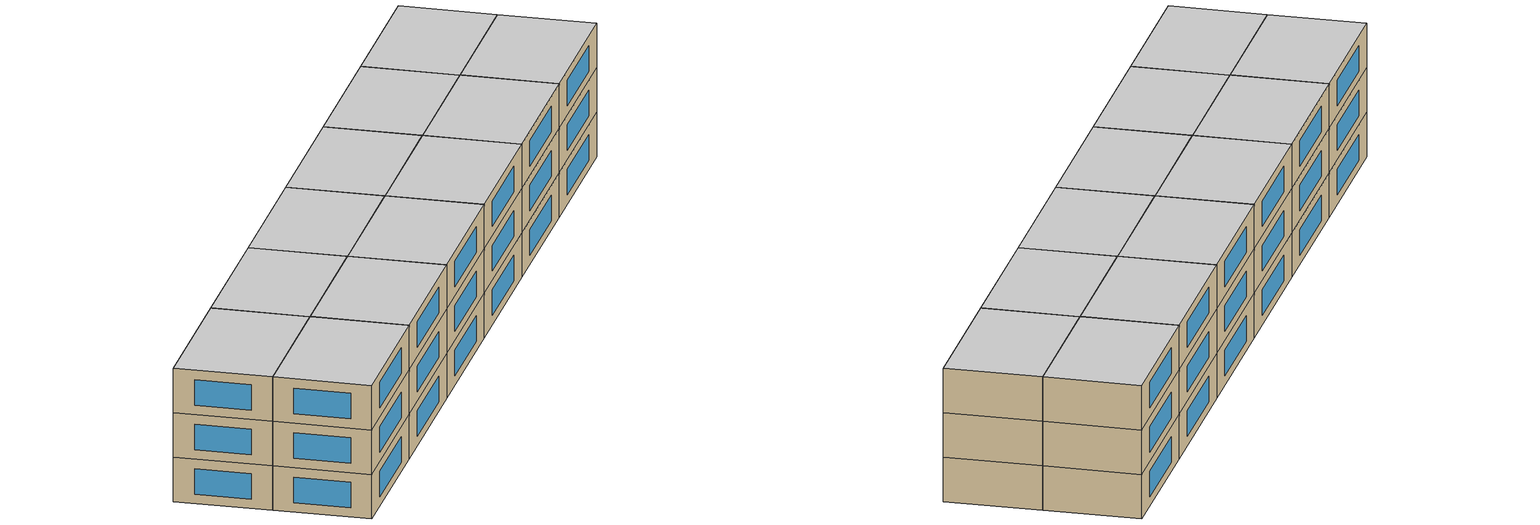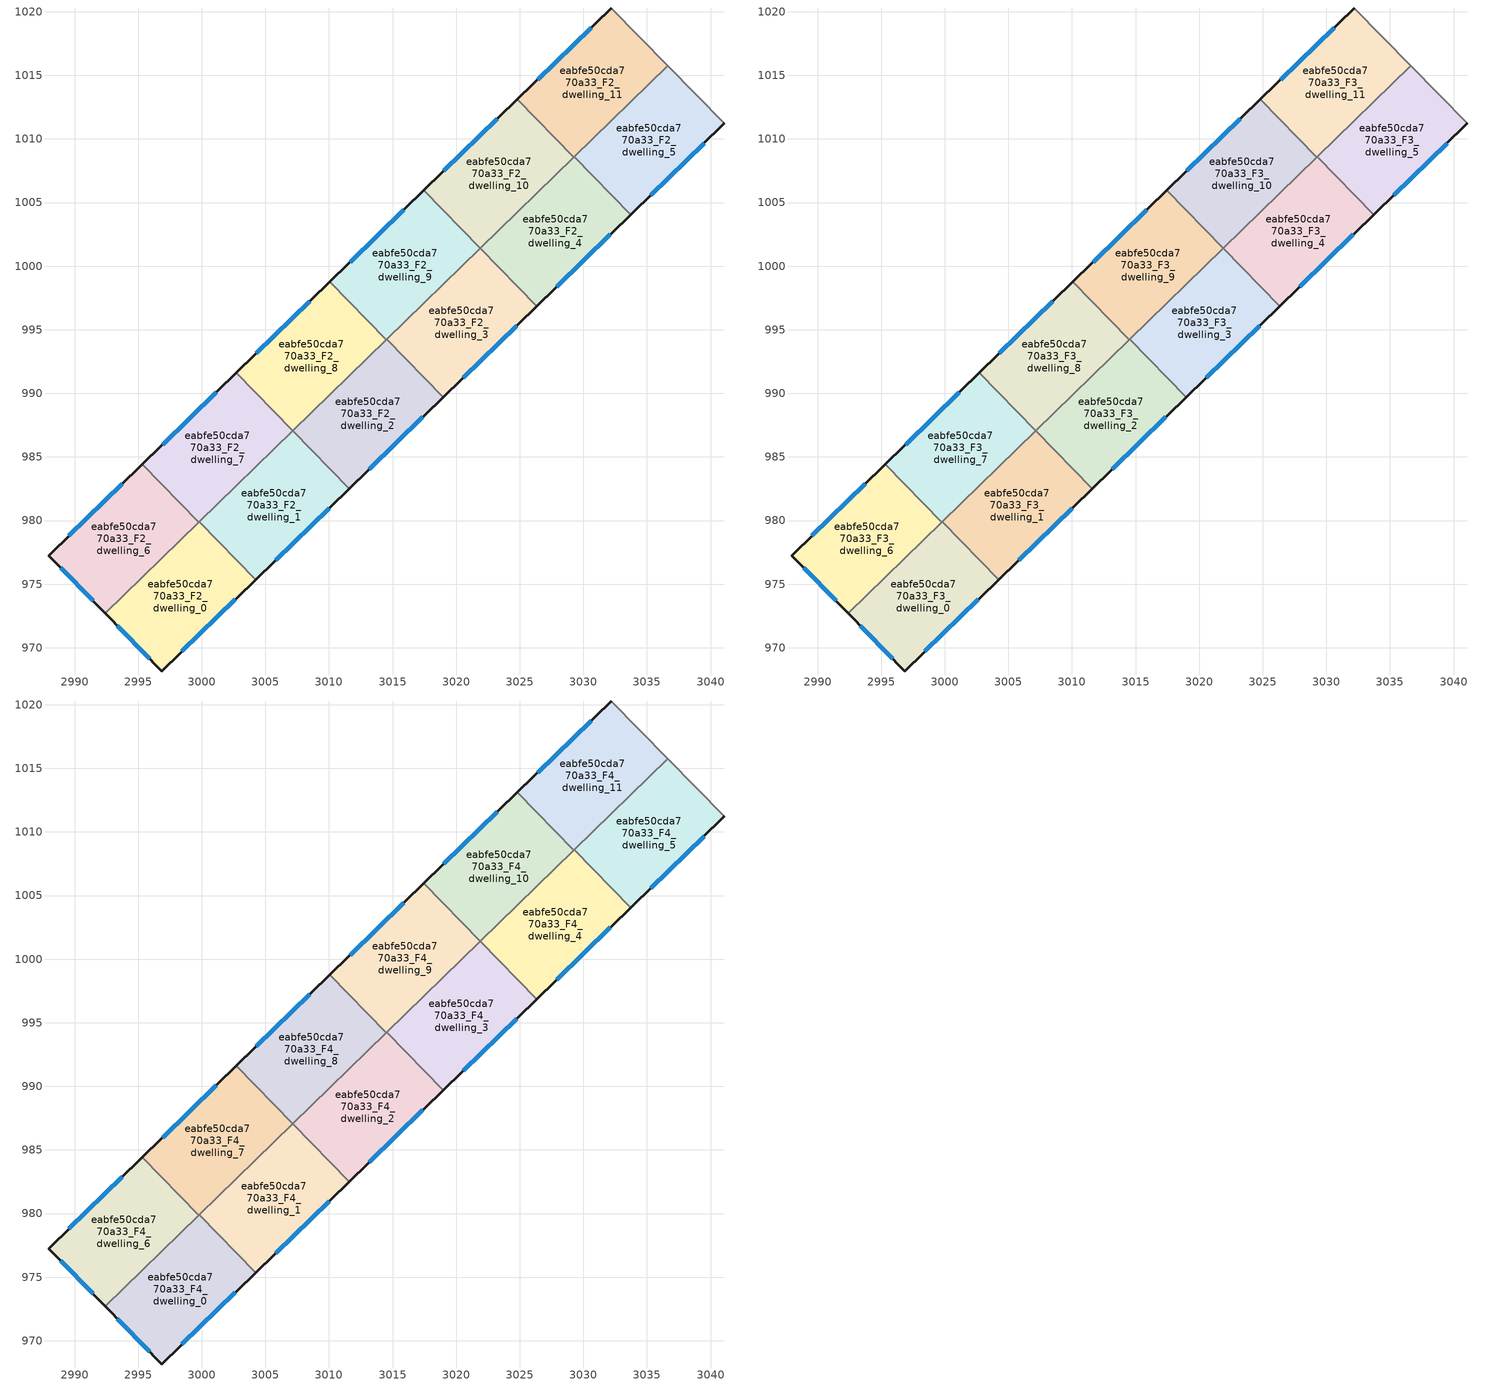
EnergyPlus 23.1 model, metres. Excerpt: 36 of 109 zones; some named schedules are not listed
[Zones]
eabfe50cda770a33_F2_dwelling_0
 floor to eabfe50cda770a33_F1_dwelling_0 (EU_floor_Construction): 2999.79,979.89 3004.23,975.34 2996.87,968.17 2992.41,972.71 z6
 wall outside (EU_wall_Construction): 2992.41,972.71 2996.87,968.17 3004.23,975.34 z6:9
 wall to eabfe50cda770a33_F2_dwelling_1 (EU_wall_Construction): 3004.23,975.34 2999.79,979.89 z6:9
 wall to eabfe50cda770a33_F2_dwelling_6 (EU_wall_Construction): 2999.78,979.88 2992.41,972.71 z6:9
 wall to eabfe50cda770a33_F2_dwelling_7 (EU_wall_Construction): 2999.79,979.89 2999.78,979.88 z6:9
 window (EU_Window_Construction): 2998.44,969.71 3002.65,973.8 / 2993.37,971.74 2995.91,969.15 z6.64:8.36
eabfe50cda770a33_F2_dwelling_1
 floor to eabfe50cda770a33_F1_dwelling_1 (EU_floor_Construction): 3007.16,987.07 3011.6,982.51 3004.23,975.34 2999.79,979.89 z6
 wall outside (EU_wall_Construction): 3004.23,975.34 3011.6,982.51 z6:9
 wall to eabfe50cda770a33_F2_dwelling_2 (EU_wall_Construction): 3011.6,982.51 3007.16,987.07 z6:9
 wall to eabfe50cda770a33_F2_dwelling_7 (EU_wall_Construction): 3007.15,987.05 2999.79,979.89 z6:9
 wall to eabfe50cda770a33_F2_dwelling_8 (EU_wall_Construction): 3007.16,987.07 3007.15,987.05 z6:9
 window (EU_Window_Construction): 3005.81,976.88 3010.02,980.98 z6.64:8.36
eabfe50cda770a33_F2_dwelling_10
 floor to eabfe50cda770a33_F1_dwelling_10 (EU_floor_Construction): 3024.82,1013.13 3029.26,1008.57 3021.89,1001.4 3017.45,1005.95 z6
 wall outside (EU_wall_Construction): 3024.82,1013.13 3017.45,1005.95 z6:9
 wall to eabfe50cda770a33_F2_dwelling_11 (EU_wall_Construction): 3029.26,1008.57 3024.82,1013.13 z6:9
 wall to eabfe50cda770a33_F2_dwelling_9 (EU_wall_Construction): 3017.45,1005.95 3021.89,1001.4 z6:9
 wall to eabfe50cda770a33_F2_dwelling_4 (EU_wall_Construction): 3021.91,1001.41 3029.26,1008.57 z6:9
 wall to eabfe50cda770a33_F2_dwelling_3 (EU_wall_Construction): 3021.89,1001.4 3021.91,1001.41 z6:9
 window (EU_Window_Construction): 3023.24,1011.59 3019.03,1007.49 z6.64:8.36
eabfe50cda770a33_F2_dwelling_11
 floor to eabfe50cda770a33_F1_dwelling_11 (EU_floor_Construction): 3032.18,1020.29 3036.64,1015.75 3029.26,1008.57 3024.82,1013.13 z6
 wall outside (EU_wall_Construction): 3032.18,1020.29 3024.82,1013.13 z6:9
 wall adiabatic (EU_wall_Construction): 3036.64,1015.75 3032.18,1020.29 z6:9
 wall to eabfe50cda770a33_F2_dwelling_5 (EU_wall_Construction): 3029.28,1008.59 3036.64,1015.75 z6:9
 wall to eabfe50cda770a33_F2_dwelling_4 (EU_wall_Construction): 3029.26,1008.57 3029.27,1008.59 z6:9
 window (EU_Window_Construction): 3030.61,1018.76 3026.4,1014.66 z6.64:8.36
eabfe50cda770a33_F2_dwelling_2
 floor to eabfe50cda770a33_F1_dwelling_2 (EU_floor_Construction): 3014.53,994.24 3018.97,989.68 3011.6,982.51 3007.16,987.07 z6
 wall outside (EU_wall_Construction): 3011.6,982.51 3018.97,989.68 z6:9
 wall to eabfe50cda770a33_F2_dwelling_3 (EU_wall_Construction): 3018.97,989.68 3014.53,994.24 z6:9
 wall to eabfe50cda770a33_F2_dwelling_8 (EU_wall_Construction): 3014.52,994.22 3007.16,987.07 z6:9
 wall to eabfe50cda770a33_F2_dwelling_9 (EU_wall_Construction): 3014.53,994.24 3014.52,994.22 z6:9
 window (EU_Window_Construction): 3013.18,984.05 3017.39,988.15 z6.64:8.36
eabfe50cda770a33_F2_dwelling_3
 floor to eabfe50cda770a33_F1_dwelling_3 (EU_floor_Construction): 3021.91,1001.42 3026.34,996.86 3018.97,989.68 3014.53,994.24 z6
 wall outside (EU_wall_Construction): 3018.97,989.68 3026.34,996.86 z6:9
 wall to eabfe50cda770a33_F2_dwelling_4 (EU_wall_Construction): 3026.34,996.86 3021.91,1001.42 z6:9
 wall to eabfe50cda770a33_F2_dwelling_9 (EU_wall_Construction): 3021.89,1001.4 3014.53,994.24 z6:9
 window (EU_Window_Construction): 3020.55,991.22 3024.76,995.32 z6.64:8.36
eabfe50cda770a33_F2_dwelling_4
 floor to eabfe50cda770a33_F1_dwelling_4 (EU_floor_Construction): 3029.28,1008.59 3033.71,1004.03 3026.34,996.86 3021.91,1001.42 z6
 wall outside (EU_wall_Construction): 3026.34,996.86 3033.71,1004.03 z6:9
 wall to eabfe50cda770a33_F2_dwelling_5 (EU_wall_Construction): 3033.71,1004.03 3029.28,1008.59 z6:9
 window (EU_Window_Construction): 3027.92,998.39 3032.13,1002.49 z6.64:8.36
eabfe50cda770a33_F2_dwelling_5
 floor to eabfe50cda770a33_F1_dwelling_5 (EU_floor_Construction): 3036.64,1015.75 3041.09,1011.21 3033.71,1004.03 3029.28,1008.59 z6
 wall outside (EU_wall_Construction): 3033.71,1004.03 3041.09,1011.21 z6:9
 wall adiabatic (EU_wall_Construction): 3041.09,1011.21 3036.64,1015.75 z6:9
 window (EU_Window_Construction): 3035.29,1005.57 3039.51,1009.67 z6.64:8.36
eabfe50cda770a33_F2_dwelling_6
 floor to eabfe50cda770a33_F1_dwelling_6 (EU_floor_Construction): 2995.34,984.43 2999.78,979.88 2992.41,972.71 2987.96,977.25 z6
 wall outside (EU_wall_Construction): 2995.34,984.43 2987.96,977.25 2992.41,972.71 z6:9
 wall to eabfe50cda770a33_F2_dwelling_7 (EU_wall_Construction): 2999.78,979.88 2995.34,984.43 z6:9
 window (EU_Window_Construction): 2988.91,976.28 2991.46,973.69 / 2993.76,982.9 2989.54,978.79 z6.64:8.36
eabfe50cda770a33_F2_dwelling_7
 floor to eabfe50cda770a33_F1_dwelling_7 (EU_floor_Construction): 3002.71,991.61 3007.15,987.05 2999.78,979.88 2995.34,984.43 z6
 wall outside (EU_wall_Construction): 3002.71,991.61 2995.34,984.43 z6:9
 wall to eabfe50cda770a33_F2_dwelling_8 (EU_wall_Construction): 3007.15,987.05 3002.71,991.61 z6:9
 window (EU_Window_Construction): 3001.13,990.07 2996.92,985.97 z6.64:8.36
eabfe50cda770a33_F2_dwelling_8
 floor to eabfe50cda770a33_F1_dwelling_8 (EU_floor_Construction): 3010.08,998.78 3014.52,994.22 3007.15,987.05 3002.71,991.61 z6
 wall outside (EU_wall_Construction): 3010.08,998.78 3002.71,991.61 z6:9
 wall to eabfe50cda770a33_F2_dwelling_9 (EU_wall_Construction): 3014.52,994.22 3010.08,998.78 z6:9
 window (EU_Window_Construction): 3008.5,997.24 3004.29,993.14 z6.64:8.36
eabfe50cda770a33_F2_dwelling_9
 floor to eabfe50cda770a33_F1_dwelling_9 (EU_floor_Construction): 3017.45,1005.95 3021.89,1001.4 3014.52,994.22 3010.08,998.78 z6
 wall outside (EU_wall_Construction): 3017.45,1005.95 3010.08,998.78 z6:9
 window (EU_Window_Construction): 3015.87,1004.42 3011.66,1000.32 z6.64:8.36
eabfe50cda770a33_F3_dwelling_0
 floor to eabfe50cda770a33_F2_dwelling_0 (EU_floor_Construction): 2999.79,979.89 3004.23,975.34 2996.87,968.17 2992.41,972.71 z9
 wall outside (EU_wall_Construction): 2992.41,972.71 2996.87,968.17 3004.23,975.34 z9:12
 wall to eabfe50cda770a33_F3_dwelling_1 (EU_wall_Construction): 3004.23,975.34 2999.79,979.89 z9:12
 wall to eabfe50cda770a33_F3_dwelling_6 (EU_wall_Construction): 2999.78,979.88 2992.41,972.71 z9:12
 wall to eabfe50cda770a33_F3_dwelling_7 (EU_wall_Construction): 2999.79,979.89 2999.78,979.88 z9:12
 window (EU_Window_Construction): 2998.44,969.71 3002.65,973.8 / 2993.37,971.74 2995.91,969.15 z9.64:11.36
eabfe50cda770a33_F3_dwelling_1
 floor to eabfe50cda770a33_F2_dwelling_1 (EU_floor_Construction): 3007.16,987.07 3011.6,982.51 3004.23,975.34 2999.79,979.89 z9
 wall outside (EU_wall_Construction): 3004.23,975.34 3011.6,982.51 z9:12
 wall to eabfe50cda770a33_F3_dwelling_2 (EU_wall_Construction): 3011.6,982.51 3007.16,987.07 z9:12
 wall to eabfe50cda770a33_F3_dwelling_7 (EU_wall_Construction): 3007.15,987.05 2999.79,979.89 z9:12
 wall to eabfe50cda770a33_F3_dwelling_8 (EU_wall_Construction): 3007.16,987.07 3007.15,987.05 z9:12
 window (EU_Window_Construction): 3005.81,976.88 3010.02,980.98 z9.64:11.36
eabfe50cda770a33_F3_dwelling_10
 floor to eabfe50cda770a33_F2_dwelling_10 (EU_floor_Construction): 3024.82,1013.13 3029.26,1008.57 3021.89,1001.4 3017.45,1005.95 z9
 wall outside (EU_wall_Construction): 3024.82,1013.13 3017.45,1005.95 z9:12
 wall to eabfe50cda770a33_F3_dwelling_11 (EU_wall_Construction): 3029.26,1008.57 3024.82,1013.13 z9:12
 wall to eabfe50cda770a33_F3_dwelling_9 (EU_wall_Construction): 3017.45,1005.95 3021.89,1001.4 z9:12
 wall to eabfe50cda770a33_F3_dwelling_4 (EU_wall_Construction): 3021.91,1001.41 3029.26,1008.57 z9:12
 wall to eabfe50cda770a33_F3_dwelling_3 (EU_wall_Construction): 3021.89,1001.4 3021.91,1001.41 z9:12
 window (EU_Window_Construction): 3023.24,1011.59 3019.03,1007.49 z9.64:11.36
eabfe50cda770a33_F3_dwelling_11
 floor to eabfe50cda770a33_F2_dwelling_11 (EU_floor_Construction): 3032.18,1020.29 3036.64,1015.75 3029.26,1008.57 3024.82,1013.13 z9
 wall outside (EU_wall_Construction): 3032.18,1020.29 3024.82,1013.13 z9:12
 wall adiabatic (EU_wall_Construction): 3036.64,1015.75 3032.18,1020.29 z9:12
 wall to eabfe50cda770a33_F3_dwelling_5 (EU_wall_Construction): 3029.28,1008.59 3036.64,1015.75 z9:12
 wall to eabfe50cda770a33_F3_dwelling_4 (EU_wall_Construction): 3029.26,1008.57 3029.27,1008.59 z9:12
 window (EU_Window_Construction): 3030.61,1018.76 3026.4,1014.66 z9.64:11.36
eabfe50cda770a33_F3_dwelling_2
 floor to eabfe50cda770a33_F2_dwelling_2 (EU_floor_Construction): 3014.53,994.24 3018.97,989.68 3011.6,982.51 3007.16,987.07 z9
 wall outside (EU_wall_Construction): 3011.6,982.51 3018.97,989.68 z9:12
 wall to eabfe50cda770a33_F3_dwelling_3 (EU_wall_Construction): 3018.97,989.68 3014.53,994.24 z9:12
 wall to eabfe50cda770a33_F3_dwelling_8 (EU_wall_Construction): 3014.52,994.22 3007.16,987.07 z9:12
 wall to eabfe50cda770a33_F3_dwelling_9 (EU_wall_Construction): 3014.53,994.24 3014.52,994.22 z9:12
 window (EU_Window_Construction): 3013.18,984.05 3017.39,988.15 z9.64:11.36
eabfe50cda770a33_F3_dwelling_3
 floor to eabfe50cda770a33_F2_dwelling_3 (EU_floor_Construction): 3021.91,1001.42 3026.34,996.86 3018.97,989.68 3014.53,994.24 z9
 wall outside (EU_wall_Construction): 3018.97,989.68 3026.34,996.86 z9:12
 wall to eabfe50cda770a33_F3_dwelling_4 (EU_wall_Construction): 3026.34,996.86 3021.91,1001.42 z9:12
 wall to eabfe50cda770a33_F3_dwelling_9 (EU_wall_Construction): 3021.89,1001.4 3014.53,994.24 z9:12
 window (EU_Window_Construction): 3020.55,991.22 3024.76,995.32 z9.64:11.36
eabfe50cda770a33_F3_dwelling_4
 floor to eabfe50cda770a33_F2_dwelling_4 (EU_floor_Construction): 3029.28,1008.59 3033.71,1004.03 3026.34,996.86 3021.91,1001.42 z9
 wall outside (EU_wall_Construction): 3026.34,996.86 3033.71,1004.03 z9:12
 wall to eabfe50cda770a33_F3_dwelling_5 (EU_wall_Construction): 3033.71,1004.03 3029.28,1008.59 z9:12
 window (EU_Window_Construction): 3027.92,998.39 3032.13,1002.49 z9.64:11.36
eabfe50cda770a33_F3_dwelling_5
 floor to eabfe50cda770a33_F2_dwelling_5 (EU_floor_Construction): 3036.64,1015.75 3041.09,1011.21 3033.71,1004.03 3029.28,1008.59 z9
 wall outside (EU_wall_Construction): 3033.71,1004.03 3041.09,1011.21 z9:12
 wall adiabatic (EU_wall_Construction): 3041.09,1011.21 3036.64,1015.75 z9:12
 window (EU_Window_Construction): 3035.29,1005.57 3039.51,1009.67 z9.64:11.36
eabfe50cda770a33_F3_dwelling_6
 floor to eabfe50cda770a33_F2_dwelling_6 (EU_floor_Construction): 2995.34,984.43 2999.78,979.88 2992.41,972.71 2987.96,977.25 z9
 wall outside (EU_wall_Construction): 2995.34,984.43 2987.96,977.25 2992.41,972.71 z9:12
 wall to eabfe50cda770a33_F3_dwelling_7 (EU_wall_Construction): 2999.78,979.88 2995.34,984.43 z9:12
 window (EU_Window_Construction): 2988.91,976.28 2991.46,973.69 / 2993.76,982.9 2989.54,978.79 z9.64:11.36
eabfe50cda770a33_F3_dwelling_7
 floor to eabfe50cda770a33_F2_dwelling_7 (EU_floor_Construction): 3002.71,991.61 3007.15,987.05 2999.78,979.88 2995.34,984.43 z9
 wall outside (EU_wall_Construction): 3002.71,991.61 2995.34,984.43 z9:12
 wall to eabfe50cda770a33_F3_dwelling_8 (EU_wall_Construction): 3007.15,987.05 3002.71,991.61 z9:12
 window (EU_Window_Construction): 3001.13,990.07 2996.92,985.97 z9.64:11.36
eabfe50cda770a33_F3_dwelling_8
 floor to eabfe50cda770a33_F2_dwelling_8 (EU_floor_Construction): 3010.08,998.78 3014.52,994.22 3007.15,987.05 3002.71,991.61 z9
 wall outside (EU_wall_Construction): 3010.08,998.78 3002.71,991.61 z9:12
 wall to eabfe50cda770a33_F3_dwelling_9 (EU_wall_Construction): 3014.52,994.22 3010.08,998.78 z9:12
 window (EU_Window_Construction): 3008.5,997.24 3004.29,993.14 z9.64:11.36
eabfe50cda770a33_F3_dwelling_9
 floor to eabfe50cda770a33_F2_dwelling_9 (EU_floor_Construction): 3017.45,1005.95 3021.89,1001.4 3014.52,994.22 3010.08,998.78 z9
 wall outside (EU_wall_Construction): 3017.45,1005.95 3010.08,998.78 z9:12
 window (EU_Window_Construction): 3015.87,1004.42 3011.66,1000.32 z9.64:11.36
eabfe50cda770a33_F4_dwelling_0
 floor to eabfe50cda770a33_F3_dwelling_0 (EU_floor_Construction): 2999.79,979.89 3004.23,975.34 2996.87,968.17 2992.41,972.71 z12
 wall outside (EU_wall_Construction): 2992.41,972.71 2996.87,968.17 3004.23,975.34 z12:15
 wall to eabfe50cda770a33_F4_dwelling_1 (EU_wall_Construction): 3004.23,975.34 2999.79,979.89 z12:15
 wall to eabfe50cda770a33_F4_dwelling_6 (EU_wall_Construction): 2999.78,979.88 2992.41,972.71 z12:15
 wall to eabfe50cda770a33_F4_dwelling_7 (EU_wall_Construction): 2999.79,979.89 2999.78,979.88 z12:15
 window (EU_Window_Construction): 2998.44,969.71 3002.65,973.8 / 2993.37,971.74 2995.91,969.15 z12.64:14.36
 ceiling to eabfe50cda770a33_F5_dwelling_0 (EU_floor_Construction): 3004.23,975.34 2999.79,979.89 2992.41,972.71 2996.87,968.17 z15
eabfe50cda770a33_F4_dwelling_1
 floor to eabfe50cda770a33_F3_dwelling_1 (EU_floor_Construction): 3007.16,987.07 3011.6,982.51 3004.23,975.34 2999.79,979.89 z12
 wall outside (EU_wall_Construction): 3004.23,975.34 3011.6,982.51 z12:15
 wall to eabfe50cda770a33_F4_dwelling_2 (EU_wall_Construction): 3011.6,982.51 3007.16,987.07 z12:15
 wall to eabfe50cda770a33_F4_dwelling_7 (EU_wall_Construction): 3007.15,987.05 2999.79,979.89 z12:15
 wall to eabfe50cda770a33_F4_dwelling_8 (EU_wall_Construction): 3007.16,987.07 3007.15,987.05 z12:15
 window (EU_Window_Construction): 3005.81,976.88 3010.02,980.98 z12.64:14.36
 ceiling to eabfe50cda770a33_F5_dwelling_1 (EU_floor_Construction): 3011.6,982.51 3007.16,987.07 2999.79,979.89 3004.23,975.34 z15
eabfe50cda770a33_F4_dwelling_10
 floor to eabfe50cda770a33_F3_dwelling_10 (EU_floor_Construction): 3024.82,1013.13 3029.26,1008.57 3021.89,1001.4 3017.45,1005.95 z12
 wall outside (EU_wall_Construction): 3024.82,1013.13 3017.45,1005.95 z12:15
 wall to eabfe50cda770a33_F4_dwelling_11 (EU_wall_Construction): 3029.26,1008.57 3024.82,1013.13 z12:15
 wall to eabfe50cda770a33_F4_dwelling_9 (EU_wall_Construction): 3017.45,1005.95 3021.89,1001.4 z12:15
 wall to eabfe50cda770a33_F4_dwelling_4 (EU_wall_Construction): 3021.91,1001.41 3029.26,1008.57 z12:15
 wall to eabfe50cda770a33_F4_dwelling_3 (EU_wall_Construction): 3021.89,1001.4 3021.91,1001.41 z12:15
 window (EU_Window_Construction): 3023.24,1011.59 3019.03,1007.49 z12.64:14.36
 ceiling to eabfe50cda770a33_F5_dwelling_10 (EU_floor_Construction): 3029.26,1008.57 3024.82,1013.13 3017.45,1005.95 3021.89,1001.4 z15
eabfe50cda770a33_F4_dwelling_11
 floor to eabfe50cda770a33_F3_dwelling_11 (EU_floor_Construction): 3032.18,1020.29 3036.64,1015.75 3029.26,1008.57 3024.82,1013.13 z12
 wall outside (EU_wall_Construction): 3032.18,1020.29 3024.82,1013.13 z12:15
 wall adiabatic (EU_wall_Construction): 3036.64,1015.75 3032.18,1020.29 z12:15
 wall to eabfe50cda770a33_F4_dwelling_5 (EU_wall_Construction): 3029.28,1008.59 3036.64,1015.75 z12:15
 wall to eabfe50cda770a33_F4_dwelling_4 (EU_wall_Construction): 3029.26,1008.57 3029.27,1008.59 z12:15
 window (EU_Window_Construction): 3030.61,1018.76 3026.4,1014.66 z12.64:14.36
 ceiling to eabfe50cda770a33_F5_dwelling_11 (EU_floor_Construction): 3036.64,1015.75 3032.18,1020.29 3024.82,1013.13 3029.26,1008.57 z15
eabfe50cda770a33_F4_dwelling_2
 floor to eabfe50cda770a33_F3_dwelling_2 (EU_floor_Construction): 3014.53,994.24 3018.97,989.68 3011.6,982.51 3007.16,987.07 z12
 wall outside (EU_wall_Construction): 3011.6,982.51 3018.97,989.68 z12:15
 wall to eabfe50cda770a33_F4_dwelling_3 (EU_wall_Construction): 3018.97,989.68 3014.53,994.24 z12:15
 wall to eabfe50cda770a33_F4_dwelling_8 (EU_wall_Construction): 3014.52,994.22 3007.16,987.07 z12:15
 wall to eabfe50cda770a33_F4_dwelling_9 (EU_wall_Construction): 3014.53,994.24 3014.52,994.22 z12:15
 window (EU_Window_Construction): 3013.18,984.05 3017.39,988.15 z12.64:14.36
 ceiling to eabfe50cda770a33_F5_dwelling_2 (EU_floor_Construction): 3018.97,989.68 3014.53,994.24 3007.16,987.07 3011.6,982.51 z15
eabfe50cda770a33_F4_dwelling_3
 floor to eabfe50cda770a33_F3_dwelling_3 (EU_floor_Construction): 3021.91,1001.42 3026.34,996.86 3018.97,989.68 3014.53,994.24 z12
 wall outside (EU_wall_Construction): 3018.97,989.68 3026.34,996.86 z12:15
 wall to eabfe50cda770a33_F4_dwelling_4 (EU_wall_Construction): 3026.34,996.86 3021.91,1001.42 z12:15
 wall to eabfe50cda770a33_F4_dwelling_9 (EU_wall_Construction): 3021.89,1001.4 3014.53,994.24 z12:15
 window (EU_Window_Construction): 3020.55,991.22 3024.76,995.32 z12.64:14.36
 ceiling to eabfe50cda770a33_F5_dwelling_3 (EU_floor_Construction): 3026.34,996.86 3021.91,1001.42 3014.53,994.24 3018.97,989.68 z15
eabfe50cda770a33_F4_dwelling_4
 floor to eabfe50cda770a33_F3_dwelling_4 (EU_floor_Construction): 3029.28,1008.59 3033.71,1004.03 3026.34,996.86 3021.91,1001.42 z12
 wall outside (EU_wall_Construction): 3026.34,996.86 3033.71,1004.03 z12:15
 wall to eabfe50cda770a33_F4_dwelling_5 (EU_wall_Construction): 3033.71,1004.03 3029.28,1008.59 z12:15
 window (EU_Window_Construction): 3027.92,998.39 3032.13,1002.49 z12.64:14.36
 ceiling to eabfe50cda770a33_F5_dwelling_4 (EU_floor_Construction): 3033.71,1004.03 3029.28,1008.59 3021.91,1001.42 3026.34,996.86 z15
eabfe50cda770a33_F4_dwelling_5
 floor to eabfe50cda770a33_F3_dwelling_5 (EU_floor_Construction): 3036.64,1015.75 3041.09,1011.21 3033.71,1004.03 3029.28,1008.59 z12
 wall outside (EU_wall_Construction): 3033.71,1004.03 3041.09,1011.21 z12:15
 wall adiabatic (EU_wall_Construction): 3041.09,1011.21 3036.64,1015.75 z12:15
 window (EU_Window_Construction): 3035.29,1005.57 3039.51,1009.67 z12.64:14.36
 ceiling to eabfe50cda770a33_F5_dwelling_5 (EU_floor_Construction): 3041.09,1011.21 3036.64,1015.75 3029.28,1008.59 3033.71,1004.03 z15
eabfe50cda770a33_F4_dwelling_6
 floor to eabfe50cda770a33_F3_dwelling_6 (EU_floor_Construction): 2995.34,984.43 2999.78,979.88 2992.41,972.71 2987.96,977.25 z12
 wall outside (EU_wall_Construction): 2995.34,984.43 2987.96,977.25 2992.41,972.71 z12:15
 wall to eabfe50cda770a33_F4_dwelling_7 (EU_wall_Construction): 2999.78,979.88 2995.34,984.43 z12:15
 window (EU_Window_Construction): 2988.91,976.28 2991.46,973.69 / 2993.76,982.9 2989.54,978.79 z12.64:14.36
 ceiling to eabfe50cda770a33_F5_dwelling_6 (EU_floor_Construction): 2999.78,979.88 2995.34,984.43 2987.96,977.25 2992.41,972.71 z15
eabfe50cda770a33_F4_dwelling_7
 floor to eabfe50cda770a33_F3_dwelling_7 (EU_floor_Construction): 3002.71,991.61 3007.15,987.05 2999.78,979.88 2995.34,984.43 z12
 wall outside (EU_wall_Construction): 3002.71,991.61 2995.34,984.43 z12:15
 wall to eabfe50cda770a33_F4_dwelling_8 (EU_wall_Construction): 3007.15,987.05 3002.71,991.61 z12:15
 window (EU_Window_Construction): 3001.13,990.07 2996.92,985.97 z12.64:14.36
 ceiling to eabfe50cda770a33_F5_dwelling_7 (EU_floor_Construction): 3007.15,987.05 3002.71,991.61 2995.34,984.43 2999.78,979.88 z15
eabfe50cda770a33_F4_dwelling_8
 floor to eabfe50cda770a33_F3_dwelling_8 (EU_floor_Construction): 3010.08,998.78 3014.52,994.22 3007.15,987.05 3002.71,991.61 z12
 wall outside (EU_wall_Construction): 3010.08,998.78 3002.71,991.61 z12:15
 wall to eabfe50cda770a33_F4_dwelling_9 (EU_wall_Construction): 3014.52,994.22 3010.08,998.78 z12:15
 window (EU_Window_Construction): 3008.5,997.24 3004.29,993.14 z12.64:14.36
 ceiling to eabfe50cda770a33_F5_dwelling_8 (EU_floor_Construction): 3014.52,994.22 3010.08,998.78 3002.71,991.61 3007.15,987.05 z15
eabfe50cda770a33_F4_dwelling_9
 floor to eabfe50cda770a33_F3_dwelling_9 (EU_floor_Construction): 3017.45,1005.95 3021.89,1001.4 3014.52,994.22 3010.08,998.78 z12
 wall outside (EU_wall_Construction): 3017.45,1005.95 3010.08,998.78 z12:15
 window (EU_Window_Construction): 3015.87,1004.42 3011.66,1000.32 z12.64:14.36
 ceiling to eabfe50cda770a33_F5_dwelling_9 (EU_floor_Construction): 3021.89,1001.4 3017.45,1005.95 3010.08,998.78 3014.52,994.22 z15
[Building]
EU S2 Campaign: North Axis=0; Terrain=City; Solar Distribution=FullExterior
[Site:Location]
Yerevan-Zvartnots.Intl.AP: Latitude=40.15; Longitude=44.383; Time Zone=4; Elevation=854
[SizingPeriod:WeatherFileDays]
AnnualSizingPeriod: Begin Month=1; Begin Day of Month=1; End Month=12; End Day of Month=31; Day of Week for Start Day=Monday; Use Weather File Daylight Saving Period=No; Use Weather File Rain and Snow Indicators=No
[MATERIAL]
EU_InternalMass_Material: Roughness=MediumRough; Thickness=0.1; Conductivity=1; Density=1800; Specific Heat=900; Thermal Absorptance=0.9; Solar Absorptance=0.7; Visible Absorptance=0.7
[MATERIAL:NOMASS] Roughness=MediumRough; Thermal Absorptance=0.9; Solar Absorptance=0.7; Visible Absorptance=0.7
Name | Thermal Resistance
EU_wall_NoMass | 1.05043
EU_floor_NoMass | 0.478065
[WINDOWMATERIAL:SIMPLEGLAZINGSYSTEM]
EU_Window_SimpleGlazing: UFactor=2.5566; Solar Heat Gain Coefficient=0.75; Visible Transmittance=0.75
[CONSTRUCTION]
EU_wall_Construction: EU_wall_NoMass
EU_floor_Construction: EU_floor_NoMass
EU_Window_Construction: EU_Window_SimpleGlazing
EU_InternalMass_Construction: EU_InternalMass_Material
[ZONE] Type=1; Multiplier=1; Ceiling Height=autocalculate; Floor Area=autocalculate; Part of Total Floor Area=Yes
Name | Volume
eabfe50cda770a33_F2_dwelling_0; eabfe50cda770a33_F3_dwelling_0; eabfe50cda770a33_F4_dwelling_0 | 196.178
eabfe50cda770a33_F2_dwelling_1; eabfe50cda770a33_F3_dwelling_1; eabfe50cda770a33_F4_dwelling_1 | 196.17
eabfe50cda770a33_F2_dwelling_10; eabfe50cda770a33_F3_dwelling_10; eabfe50cda770a33_F4_dwelling_10; eabfe50cda770a33_F2_dwelling_8; eabfe50cda770a33_F3_dwelling_8; eabfe50cda770a33_F4_dwelling_8 | 196.192
eabfe50cda770a33_F2_dwelling_11; eabfe50cda770a33_F3_dwelling_11; eabfe50cda770a33_F4_dwelling_11 | 196.218
eabfe50cda770a33_F2_dwelling_2; eabfe50cda770a33_F3_dwelling_2; eabfe50cda770a33_F4_dwelling_2 | 196.201
eabfe50cda770a33_F2_dwelling_3; eabfe50cda770a33_F3_dwelling_3; eabfe50cda770a33_F4_dwelling_3; eabfe50cda770a33_F2_dwelling_4; eabfe50cda770a33_F3_dwelling_4; eabfe50cda770a33_F4_dwelling_4 | 196.188
eabfe50cda770a33_F2_dwelling_5; eabfe50cda770a33_F3_dwelling_5; eabfe50cda770a33_F4_dwelling_5 | 196.182
eabfe50cda770a33_F2_dwelling_6; eabfe50cda770a33_F3_dwelling_6; eabfe50cda770a33_F4_dwelling_6 | 196.204
eabfe50cda770a33_F2_dwelling_7; eabfe50cda770a33_F3_dwelling_7; eabfe50cda770a33_F4_dwelling_7; eabfe50cda770a33_F2_dwelling_9; eabfe50cda770a33_F3_dwelling_9; eabfe50cda770a33_F4_dwelling_9 | 196.206
[INTERNALMASS] Construction=EU_InternalMass_Construction
Name | Zone or ZoneList | Surface Area
eabfe50cda770a33_F2_dwelling_0_EU_InternalMass | eabfe50cda770a33_F2_dwelling_0 | 65.3928
eabfe50cda770a33_F2_dwelling_1_EU_InternalMass | eabfe50cda770a33_F2_dwelling_1 | 65.39
eabfe50cda770a33_F2_dwelling_2_EU_InternalMass | eabfe50cda770a33_F2_dwelling_2 | 65.4004
eabfe50cda770a33_F2_dwelling_3_EU_InternalMass | eabfe50cda770a33_F2_dwelling_3 | 65.396
eabfe50cda770a33_F2_dwelling_4_EU_InternalMass | eabfe50cda770a33_F2_dwelling_4 | 65.396
eabfe50cda770a33_F2_dwelling_5_EU_InternalMass | eabfe50cda770a33_F2_dwelling_5 | 65.3943
eabfe50cda770a33_F2_dwelling_6_EU_InternalMass | eabfe50cda770a33_F2_dwelling_6 | 65.4015
eabfe50cda770a33_F2_dwelling_7_EU_InternalMass | eabfe50cda770a33_F2_dwelling_7 | 65.4019
eabfe50cda770a33_F2_dwelling_8_EU_InternalMass | eabfe50cda770a33_F2_dwelling_8 | 65.3973
eabfe50cda770a33_F2_dwelling_9_EU_InternalMass | eabfe50cda770a33_F2_dwelling_9 | 65.4019
eabfe50cda770a33_F2_dwelling_10_EU_InternalMass | eabfe50cda770a33_F2_dwelling_10 | 65.3973
eabfe50cda770a33_F2_dwelling_11_EU_InternalMass | eabfe50cda770a33_F2_dwelling_11 | 65.406
eabfe50cda770a33_F3_dwelling_0_EU_InternalMass | eabfe50cda770a33_F3_dwelling_0 | 65.3928
eabfe50cda770a33_F3_dwelling_1_EU_InternalMass | eabfe50cda770a33_F3_dwelling_1 | 65.39
eabfe50cda770a33_F3_dwelling_2_EU_InternalMass | eabfe50cda770a33_F3_dwelling_2 | 65.4004
eabfe50cda770a33_F3_dwelling_3_EU_InternalMass | eabfe50cda770a33_F3_dwelling_3 | 65.396
eabfe50cda770a33_F3_dwelling_4_EU_InternalMass | eabfe50cda770a33_F3_dwelling_4 | 65.396
eabfe50cda770a33_F3_dwelling_5_EU_InternalMass | eabfe50cda770a33_F3_dwelling_5 | 65.3943
eabfe50cda770a33_F3_dwelling_6_EU_InternalMass | eabfe50cda770a33_F3_dwelling_6 | 65.4015
eabfe50cda770a33_F3_dwelling_7_EU_InternalMass | eabfe50cda770a33_F3_dwelling_7 | 65.4019
eabfe50cda770a33_F3_dwelling_8_EU_InternalMass | eabfe50cda770a33_F3_dwelling_8 | 65.3973
eabfe50cda770a33_F3_dwelling_9_EU_InternalMass | eabfe50cda770a33_F3_dwelling_9 | 65.4019
eabfe50cda770a33_F3_dwelling_10_EU_InternalMass | eabfe50cda770a33_F3_dwelling_10 | 65.3973
eabfe50cda770a33_F3_dwelling_11_EU_InternalMass | eabfe50cda770a33_F3_dwelling_11 | 65.406
eabfe50cda770a33_F4_dwelling_0_EU_InternalMass | eabfe50cda770a33_F4_dwelling_0 | 65.3928
eabfe50cda770a33_F4_dwelling_1_EU_InternalMass | eabfe50cda770a33_F4_dwelling_1 | 65.39
eabfe50cda770a33_F4_dwelling_2_EU_InternalMass | eabfe50cda770a33_F4_dwelling_2 | 65.4004
eabfe50cda770a33_F4_dwelling_3_EU_InternalMass | eabfe50cda770a33_F4_dwelling_3 | 65.396
eabfe50cda770a33_F4_dwelling_4_EU_InternalMass | eabfe50cda770a33_F4_dwelling_4 | 65.396
eabfe50cda770a33_F4_dwelling_5_EU_InternalMass | eabfe50cda770a33_F4_dwelling_5 | 65.3943
eabfe50cda770a33_F4_dwelling_6_EU_InternalMass | eabfe50cda770a33_F4_dwelling_6 | 65.4015
eabfe50cda770a33_F4_dwelling_7_EU_InternalMass | eabfe50cda770a33_F4_dwelling_7 | 65.4019
eabfe50cda770a33_F4_dwelling_8_EU_InternalMass | eabfe50cda770a33_F4_dwelling_8 | 65.3973
eabfe50cda770a33_F4_dwelling_9_EU_InternalMass | eabfe50cda770a33_F4_dwelling_9 | 65.4019
eabfe50cda770a33_F4_dwelling_10_EU_InternalMass | eabfe50cda770a33_F4_dwelling_10 | 65.3973
eabfe50cda770a33_F4_dwelling_11_EU_InternalMass | eabfe50cda770a33_F4_dwelling_11 | 65.406
[OTHEREQUIPMENT] Fuel Type=Electricity; Design Level Calculation Method=Watts/Area; Power per Zone Floor Area=1; Fraction Latent=0; Fraction Radiant=0; Fraction Lost=0; Carbon Dioxide Generation Rate=0; EndUse Subcategory=EU_Step8_InternalGains
Name | Zone or ZoneList or Space or SpaceList | Schedule
EU_Step8_InternalGain_eabfe50cda770a33_F2_dwelling_0_f000 | eabfe50cda770a33_F2_dwelling_0 | EU_Step8_GainSchedule_eabfe50cda770a33_F2_dwelling_0_f000
EU_Step8_InternalGain_eabfe50cda770a33_F2_dwelling_1_f000 | eabfe50cda770a33_F2_dwelling_1 | EU_Step8_GainSchedule_eabfe50cda770a33_F2_dwelling_1_f000
EU_Step8_InternalGain_eabfe50cda770a33_F2_dwelling_2_f000 | eabfe50cda770a33_F2_dwelling_2 | EU_Step8_GainSchedule_eabfe50cda770a33_F2_dwelling_2_f000
EU_Step8_InternalGain_eabfe50cda770a33_F2_dwelling_3_f000 | eabfe50cda770a33_F2_dwelling_3 | EU_Step8_GainSchedule_eabfe50cda770a33_F2_dwelling_3_f000
EU_Step8_InternalGain_eabfe50cda770a33_F2_dwelling_4_f000 | eabfe50cda770a33_F2_dwelling_4 | EU_Step8_GainSchedule_eabfe50cda770a33_F2_dwelling_4_f000
EU_Step8_InternalGain_eabfe50cda770a33_F2_dwelling_5_f000 | eabfe50cda770a33_F2_dwelling_5 | EU_Step8_GainSchedule_eabfe50cda770a33_F2_dwelling_5_f000
EU_Step8_InternalGain_eabfe50cda770a33_F2_dwelling_6_f000 | eabfe50cda770a33_F2_dwelling_6 | EU_Step8_GainSchedule_eabfe50cda770a33_F2_dwelling_6_f000
EU_Step8_InternalGain_eabfe50cda770a33_F2_dwelling_7_f000 | eabfe50cda770a33_F2_dwelling_7 | EU_Step8_GainSchedule_eabfe50cda770a33_F2_dwelling_7_f000
EU_Step8_InternalGain_eabfe50cda770a33_F2_dwelling_8_f000 | eabfe50cda770a33_F2_dwelling_8 | EU_Step8_GainSchedule_eabfe50cda770a33_F2_dwelling_8_f000
EU_Step8_InternalGain_eabfe50cda770a33_F2_dwelling_9_f000 | eabfe50cda770a33_F2_dwelling_9 | EU_Step8_GainSchedule_eabfe50cda770a33_F2_dwelling_9_f000
EU_Step8_InternalGain_eabfe50cda770a33_F2_dwelling_10_f000 | eabfe50cda770a33_F2_dwelling_10 | EU_Step8_GainSchedule_eabfe50cda770a33_F2_dwelling_10_f000
EU_Step8_InternalGain_eabfe50cda770a33_F2_dwelling_11_f000 | eabfe50cda770a33_F2_dwelling_11 | EU_Step8_GainSchedule_eabfe50cda770a33_F2_dwelling_11_f000
EU_Step8_InternalGain_eabfe50cda770a33_F3_dwelling_0_f000 | eabfe50cda770a33_F3_dwelling_0 | EU_Step8_GainSchedule_eabfe50cda770a33_F3_dwelling_0_f000
EU_Step8_InternalGain_eabfe50cda770a33_F3_dwelling_1_f000 | eabfe50cda770a33_F3_dwelling_1 | EU_Step8_GainSchedule_eabfe50cda770a33_F3_dwelling_1_f000
EU_Step8_InternalGain_eabfe50cda770a33_F3_dwelling_2_f000 | eabfe50cda770a33_F3_dwelling_2 | EU_Step8_GainSchedule_eabfe50cda770a33_F3_dwelling_2_f000
EU_Step8_InternalGain_eabfe50cda770a33_F3_dwelling_3_f000 | eabfe50cda770a33_F3_dwelling_3 | EU_Step8_GainSchedule_eabfe50cda770a33_F3_dwelling_3_f000
EU_Step8_InternalGain_eabfe50cda770a33_F3_dwelling_4_f000 | eabfe50cda770a33_F3_dwelling_4 | EU_Step8_GainSchedule_eabfe50cda770a33_F3_dwelling_4_f000
EU_Step8_InternalGain_eabfe50cda770a33_F3_dwelling_5_f000 | eabfe50cda770a33_F3_dwelling_5 | EU_Step8_GainSchedule_eabfe50cda770a33_F3_dwelling_5_f000
EU_Step8_InternalGain_eabfe50cda770a33_F3_dwelling_6_f000 | eabfe50cda770a33_F3_dwelling_6 | EU_Step8_GainSchedule_eabfe50cda770a33_F3_dwelling_6_f000
EU_Step8_InternalGain_eabfe50cda770a33_F3_dwelling_7_f000 | eabfe50cda770a33_F3_dwelling_7 | EU_Step8_GainSchedule_eabfe50cda770a33_F3_dwelling_7_f000
EU_Step8_InternalGain_eabfe50cda770a33_F3_dwelling_8_f000 | eabfe50cda770a33_F3_dwelling_8 | EU_Step8_GainSchedule_eabfe50cda770a33_F3_dwelling_8_f000
EU_Step8_InternalGain_eabfe50cda770a33_F3_dwelling_9_f000 | eabfe50cda770a33_F3_dwelling_9 | EU_Step8_GainSchedule_eabfe50cda770a33_F3_dwelling_9_f000
EU_Step8_InternalGain_eabfe50cda770a33_F3_dwelling_10_f000 | eabfe50cda770a33_F3_dwelling_10 | EU_Step8_GainSchedule_eabfe50cda770a33_F3_dwelling_10_f000
EU_Step8_InternalGain_eabfe50cda770a33_F3_dwelling_11_f000 | eabfe50cda770a33_F3_dwelling_11 | EU_Step8_GainSchedule_eabfe50cda770a33_F3_dwelling_11_f000
EU_Step8_InternalGain_eabfe50cda770a33_F4_dwelling_0_f000 | eabfe50cda770a33_F4_dwelling_0 | EU_Step8_GainSchedule_eabfe50cda770a33_F4_dwelling_0_f000
EU_Step8_InternalGain_eabfe50cda770a33_F4_dwelling_1_f000 | eabfe50cda770a33_F4_dwelling_1 | EU_Step8_GainSchedule_eabfe50cda770a33_F4_dwelling_1_f000
EU_Step8_InternalGain_eabfe50cda770a33_F4_dwelling_2_f000 | eabfe50cda770a33_F4_dwelling_2 | EU_Step8_GainSchedule_eabfe50cda770a33_F4_dwelling_2_f000
EU_Step8_InternalGain_eabfe50cda770a33_F4_dwelling_3_f000 | eabfe50cda770a33_F4_dwelling_3 | EU_Step8_GainSchedule_eabfe50cda770a33_F4_dwelling_3_f000
EU_Step8_InternalGain_eabfe50cda770a33_F4_dwelling_4_f000 | eabfe50cda770a33_F4_dwelling_4 | EU_Step8_GainSchedule_eabfe50cda770a33_F4_dwelling_4_f000
EU_Step8_InternalGain_eabfe50cda770a33_F4_dwelling_5_f000 | eabfe50cda770a33_F4_dwelling_5 | EU_Step8_GainSchedule_eabfe50cda770a33_F4_dwelling_5_f000
EU_Step8_InternalGain_eabfe50cda770a33_F4_dwelling_6_f000 | eabfe50cda770a33_F4_dwelling_6 | EU_Step8_GainSchedule_eabfe50cda770a33_F4_dwelling_6_f000
EU_Step8_InternalGain_eabfe50cda770a33_F4_dwelling_7_f000 | eabfe50cda770a33_F4_dwelling_7 | EU_Step8_GainSchedule_eabfe50cda770a33_F4_dwelling_7_f000
EU_Step8_InternalGain_eabfe50cda770a33_F4_dwelling_8_f000 | eabfe50cda770a33_F4_dwelling_8 | EU_Step8_GainSchedule_eabfe50cda770a33_F4_dwelling_8_f000
EU_Step8_InternalGain_eabfe50cda770a33_F4_dwelling_9_f000 | eabfe50cda770a33_F4_dwelling_9 | EU_Step8_GainSchedule_eabfe50cda770a33_F4_dwelling_9_f000
EU_Step8_InternalGain_eabfe50cda770a33_F4_dwelling_10_f000 | eabfe50cda770a33_F4_dwelling_10 | EU_Step8_GainSchedule_eabfe50cda770a33_F4_dwelling_10_f000
EU_Step8_InternalGain_eabfe50cda770a33_F4_dwelling_11_f000 | eabfe50cda770a33_F4_dwelling_11 | EU_Step8_GainSchedule_eabfe50cda770a33_F4_dwelling_11_f000
[ZONEVENTILATION:DESIGNFLOWRATE] Schedule=EU_AlwaysOn; Design Flow Rate Calculation Method=AirChanges/Hour; Air Changes per Hour=0.557805; Ventilation Type=Natural; Fan Pressure Rise=0; Fan Total Efficiency=1; Constant Term Coefficient=1; Temperature Term Coefficient=0; Velocity Term Coefficient=0; Velocity Squared Term Coefficient=0; Minimum Indoor Temperature=-100; Maximum Indoor Temperature=100; Delta Temperature=-100; Minimum Outdoor Temperature=-100; Maximum Outdoor Temperature=100; Maximum Wind Speed=40
Name | Zone or ZoneList or Space or SpaceList
EU_ConstantAir_eabfe50cda770a33_F2_dwelling_0 | eabfe50cda770a33_F2_dwelling_0
EU_ConstantAir_eabfe50cda770a33_F2_dwelling_1 | eabfe50cda770a33_F2_dwelling_1
EU_ConstantAir_eabfe50cda770a33_F2_dwelling_2 | eabfe50cda770a33_F2_dwelling_2
EU_ConstantAir_eabfe50cda770a33_F2_dwelling_3 | eabfe50cda770a33_F2_dwelling_3
EU_ConstantAir_eabfe50cda770a33_F2_dwelling_4 | eabfe50cda770a33_F2_dwelling_4
EU_ConstantAir_eabfe50cda770a33_F2_dwelling_5 | eabfe50cda770a33_F2_dwelling_5
EU_ConstantAir_eabfe50cda770a33_F2_dwelling_6 | eabfe50cda770a33_F2_dwelling_6
EU_ConstantAir_eabfe50cda770a33_F2_dwelling_7 | eabfe50cda770a33_F2_dwelling_7
EU_ConstantAir_eabfe50cda770a33_F2_dwelling_8 | eabfe50cda770a33_F2_dwelling_8
EU_ConstantAir_eabfe50cda770a33_F2_dwelling_9 | eabfe50cda770a33_F2_dwelling_9
EU_ConstantAir_eabfe50cda770a33_F2_dwelling_10 | eabfe50cda770a33_F2_dwelling_10
EU_ConstantAir_eabfe50cda770a33_F2_dwelling_11 | eabfe50cda770a33_F2_dwelling_11
EU_ConstantAir_eabfe50cda770a33_F3_dwelling_0 | eabfe50cda770a33_F3_dwelling_0
EU_ConstantAir_eabfe50cda770a33_F3_dwelling_1 | eabfe50cda770a33_F3_dwelling_1
EU_ConstantAir_eabfe50cda770a33_F3_dwelling_2 | eabfe50cda770a33_F3_dwelling_2
EU_ConstantAir_eabfe50cda770a33_F3_dwelling_3 | eabfe50cda770a33_F3_dwelling_3
EU_ConstantAir_eabfe50cda770a33_F3_dwelling_4 | eabfe50cda770a33_F3_dwelling_4
EU_ConstantAir_eabfe50cda770a33_F3_dwelling_5 | eabfe50cda770a33_F3_dwelling_5
EU_ConstantAir_eabfe50cda770a33_F3_dwelling_6 | eabfe50cda770a33_F3_dwelling_6
EU_ConstantAir_eabfe50cda770a33_F3_dwelling_7 | eabfe50cda770a33_F3_dwelling_7
EU_ConstantAir_eabfe50cda770a33_F3_dwelling_8 | eabfe50cda770a33_F3_dwelling_8
EU_ConstantAir_eabfe50cda770a33_F3_dwelling_9 | eabfe50cda770a33_F3_dwelling_9
EU_ConstantAir_eabfe50cda770a33_F3_dwelling_10 | eabfe50cda770a33_F3_dwelling_10
EU_ConstantAir_eabfe50cda770a33_F3_dwelling_11 | eabfe50cda770a33_F3_dwelling_11
EU_ConstantAir_eabfe50cda770a33_F4_dwelling_0 | eabfe50cda770a33_F4_dwelling_0
EU_ConstantAir_eabfe50cda770a33_F4_dwelling_1 | eabfe50cda770a33_F4_dwelling_1
EU_ConstantAir_eabfe50cda770a33_F4_dwelling_2 | eabfe50cda770a33_F4_dwelling_2
EU_ConstantAir_eabfe50cda770a33_F4_dwelling_3 | eabfe50cda770a33_F4_dwelling_3
EU_ConstantAir_eabfe50cda770a33_F4_dwelling_4 | eabfe50cda770a33_F4_dwelling_4
EU_ConstantAir_eabfe50cda770a33_F4_dwelling_5 | eabfe50cda770a33_F4_dwelling_5
EU_ConstantAir_eabfe50cda770a33_F4_dwelling_6 | eabfe50cda770a33_F4_dwelling_6
EU_ConstantAir_eabfe50cda770a33_F4_dwelling_7 | eabfe50cda770a33_F4_dwelling_7
EU_ConstantAir_eabfe50cda770a33_F4_dwelling_8 | eabfe50cda770a33_F4_dwelling_8
EU_ConstantAir_eabfe50cda770a33_F4_dwelling_9 | eabfe50cda770a33_F4_dwelling_9
EU_ConstantAir_eabfe50cda770a33_F4_dwelling_10 | eabfe50cda770a33_F4_dwelling_10
EU_ConstantAir_eabfe50cda770a33_F4_dwelling_11 | eabfe50cda770a33_F4_dwelling_11
[HVACTEMPLATE:ZONE:IDEALLOADSAIRSYSTEM] System Availability Schedule=EU_AlwaysOn; Maximum Heating Supply Air Temperature=50; Minimum Cooling Supply Air Temperature=13; Maximum Heating Supply Air Humidity Ratio=0.0156; Minimum Cooling Supply Air Humidity Ratio=0.0077; Heating Limit=NoLimit; Cooling Limit=NoLimit; Heating Availability Schedule=EU_AlwaysOn; Cooling Availability Schedule=EU_CoolingOff; Dehumidification Control Type=ConstantSensibleHeatRatio; Cooling Sensible Heat Ratio=0.7; Dehumidification Setpoint=60; Humidification Control Type=None; Humidification Setpoint=30; Outdoor Air Method=None; Outdoor Air Flow Rate per Person=0.00944; Outdoor Air Flow Rate per Zone Floor Area=0; Outdoor Air Flow Rate per Zone=0; Demand Controlled Ventilation Type=None; Outdoor Air Economizer Type=NoEconomizer; Heat Recovery Type=None; Sensible Heat Recovery Effectiveness=0.7; Latent Heat Recovery Effectiveness=0.65
Name | Template Thermostat
eabfe50cda770a33_F2_dwelling_0 | EU_HeatOnly_eabfe50cda770a33_F2_dwelling_0
eabfe50cda770a33_F2_dwelling_1 | EU_HeatOnly_eabfe50cda770a33_F2_dwelling_1
eabfe50cda770a33_F2_dwelling_2 | EU_HeatOnly_eabfe50cda770a33_F2_dwelling_2
eabfe50cda770a33_F2_dwelling_3 | EU_HeatOnly_eabfe50cda770a33_F2_dwelling_3
eabfe50cda770a33_F2_dwelling_4 | EU_HeatOnly_eabfe50cda770a33_F2_dwelling_4
eabfe50cda770a33_F2_dwelling_5 | EU_HeatOnly_eabfe50cda770a33_F2_dwelling_5
eabfe50cda770a33_F2_dwelling_6 | EU_HeatOnly_eabfe50cda770a33_F2_dwelling_6
eabfe50cda770a33_F2_dwelling_7 | EU_HeatOnly_eabfe50cda770a33_F2_dwelling_7
eabfe50cda770a33_F2_dwelling_8 | EU_HeatOnly_eabfe50cda770a33_F2_dwelling_8
eabfe50cda770a33_F2_dwelling_9 | EU_HeatOnly_eabfe50cda770a33_F2_dwelling_9
eabfe50cda770a33_F2_dwelling_10 | EU_HeatOnly_eabfe50cda770a33_F2_dwelling_10
eabfe50cda770a33_F2_dwelling_11 | EU_HeatOnly_eabfe50cda770a33_F2_dwelling_11
eabfe50cda770a33_F3_dwelling_0 | EU_HeatOnly_eabfe50cda770a33_F3_dwelling_0
eabfe50cda770a33_F3_dwelling_1 | EU_HeatOnly_eabfe50cda770a33_F3_dwelling_1
eabfe50cda770a33_F3_dwelling_2 | EU_HeatOnly_eabfe50cda770a33_F3_dwelling_2
eabfe50cda770a33_F3_dwelling_3 | EU_HeatOnly_eabfe50cda770a33_F3_dwelling_3
eabfe50cda770a33_F3_dwelling_4 | EU_HeatOnly_eabfe50cda770a33_F3_dwelling_4
eabfe50cda770a33_F3_dwelling_5 | EU_HeatOnly_eabfe50cda770a33_F3_dwelling_5
eabfe50cda770a33_F3_dwelling_6 | EU_HeatOnly_eabfe50cda770a33_F3_dwelling_6
eabfe50cda770a33_F3_dwelling_7 | EU_HeatOnly_eabfe50cda770a33_F3_dwelling_7
eabfe50cda770a33_F3_dwelling_8 | EU_HeatOnly_eabfe50cda770a33_F3_dwelling_8
eabfe50cda770a33_F3_dwelling_9 | EU_HeatOnly_eabfe50cda770a33_F3_dwelling_9
eabfe50cda770a33_F3_dwelling_10 | EU_HeatOnly_eabfe50cda770a33_F3_dwelling_10
eabfe50cda770a33_F3_dwelling_11 | EU_HeatOnly_eabfe50cda770a33_F3_dwelling_11
eabfe50cda770a33_F4_dwelling_0 | EU_HeatOnly_eabfe50cda770a33_F4_dwelling_0
eabfe50cda770a33_F4_dwelling_1 | EU_HeatOnly_eabfe50cda770a33_F4_dwelling_1
eabfe50cda770a33_F4_dwelling_2 | EU_HeatOnly_eabfe50cda770a33_F4_dwelling_2
eabfe50cda770a33_F4_dwelling_3 | EU_HeatOnly_eabfe50cda770a33_F4_dwelling_3
eabfe50cda770a33_F4_dwelling_4 | EU_HeatOnly_eabfe50cda770a33_F4_dwelling_4
eabfe50cda770a33_F4_dwelling_5 | EU_HeatOnly_eabfe50cda770a33_F4_dwelling_5
eabfe50cda770a33_F4_dwelling_6 | EU_HeatOnly_eabfe50cda770a33_F4_dwelling_6
eabfe50cda770a33_F4_dwelling_7 | EU_HeatOnly_eabfe50cda770a33_F4_dwelling_7
eabfe50cda770a33_F4_dwelling_8 | EU_HeatOnly_eabfe50cda770a33_F4_dwelling_8
eabfe50cda770a33_F4_dwelling_9 | EU_HeatOnly_eabfe50cda770a33_F4_dwelling_9
eabfe50cda770a33_F4_dwelling_10 | EU_HeatOnly_eabfe50cda770a33_F4_dwelling_10
eabfe50cda770a33_F4_dwelling_11 | EU_HeatOnly_eabfe50cda770a33_F4_dwelling_11
[SIZING:ZONE] Zone Cooling Design Supply Air Temperature Input Method=SupplyAirTemperature; Zone Cooling Design Supply Air Temperature=13; Zone Heating Design Supply Air Temperature Input Method=SupplyAirTemperature; Zone Heating Design Supply Air Temperature=50; Zone Cooling Design Supply Air Humidity Ratio=0.008; Zone Heating Design Supply Air Humidity Ratio=0.008; Cooling Design Air Flow Method=DesignDay; Cooling Design Air Flow Rate=0; Cooling Minimum Air Flow per Zone Floor Area=0.000762; Cooling Minimum Air Flow=0; Cooling Minimum Air Flow Fraction=0.2; Heating Design Air Flow Method=DesignDay; Heating Design Air Flow Rate=0; Heating Maximum Air Flow per Zone Floor Area=0.002032; Heating Maximum Air Flow=0.141576; Heating Maximum Air Flow Fraction=0.3; Account for Dedicated Outdoor Air System=No; Dedicated Outdoor Air System Control Strategy=NeutralSupplyAir; Dedicated Outdoor Air Low Setpoint Temperature for Design=autosize; Dedicated Outdoor Air High Setpoint Temperature for Design=autosize; Zone Load Sizing Method=Sensible Load Only No Latent Load; Zone Latent Cooling Design Supply Air Humidity Ratio Input Method=HumidityRatioDifference; Zone Cooling Design Supply Air Humidity Ratio Difference=0.005; Zone Latent Heating Design Supply Air Humidity Ratio Input Method=HumidityRatioDifference; Zone Humidification Design Supply Air Humidity Ratio Difference=0.005
eabfe50cda770a33_F2_dwelling_0; eabfe50cda770a33_F2_dwelling_1; eabfe50cda770a33_F2_dwelling_2; eabfe50cda770a33_F2_dwelling_3; eabfe50cda770a33_F2_dwelling_4; eabfe50cda770a33_F2_dwelling_5; eabfe50cda770a33_F2_dwelling_6; eabfe50cda770a33_F2_dwelling_7; eabfe50cda770a33_F2_dwelling_8; eabfe50cda770a33_F2_dwelling_9; eabfe50cda770a33_F2_dwelling_10; eabfe50cda770a33_F2_dwelling_11; eabfe50cda770a33_F3_dwelling_0; eabfe50cda770a33_F3_dwelling_1; eabfe50cda770a33_F3_dwelling_2; eabfe50cda770a33_F3_dwelling_3; eabfe50cda770a33_F3_dwelling_4; eabfe50cda770a33_F3_dwelling_5; eabfe50cda770a33_F3_dwelling_6; eabfe50cda770a33_F3_dwelling_7; eabfe50cda770a33_F3_dwelling_8; eabfe50cda770a33_F3_dwelling_9; eabfe50cda770a33_F3_dwelling_10; eabfe50cda770a33_F3_dwelling_11; eabfe50cda770a33_F4_dwelling_0; eabfe50cda770a33_F4_dwelling_1; eabfe50cda770a33_F4_dwelling_2; eabfe50cda770a33_F4_dwelling_3; eabfe50cda770a33_F4_dwelling_4; eabfe50cda770a33_F4_dwelling_5; eabfe50cda770a33_F4_dwelling_6; eabfe50cda770a33_F4_dwelling_7; eabfe50cda770a33_F4_dwelling_8; eabfe50cda770a33_F4_dwelling_9; eabfe50cda770a33_F4_dwelling_10; eabfe50cda770a33_F4_dwelling_11
[SCHEDULE:FILE] Column Number=1; Rows to Skip at Top=0; Number of Hours of Data=8760; Column Separator=Comma; Interpolate to Timestep=No; Minutes per Item=60; Adjust Schedule for Daylight Savings=Yes
Name | File
EU_Step8_GainSchedule_eabfe50cda770a33_F2_dwelling_0_f000 | ../../schedules/eabfe50cda770a33/eabfe50cda770a33_F2_dwelling_0_f000_gain.csv
EU_Step8_GainSchedule_eabfe50cda770a33_F2_dwelling_1_f000 | ../../schedules/eabfe50cda770a33/eabfe50cda770a33_F2_dwelling_1_f000_gain.csv
EU_Step8_GainSchedule_eabfe50cda770a33_F2_dwelling_2_f000 | ../../schedules/eabfe50cda770a33/eabfe50cda770a33_F2_dwelling_2_f000_gain.csv
EU_Step8_GainSchedule_eabfe50cda770a33_F2_dwelling_3_f000 | ../../schedules/eabfe50cda770a33/eabfe50cda770a33_F2_dwelling_3_f000_gain.csv
EU_Step8_GainSchedule_eabfe50cda770a33_F2_dwelling_4_f000 | ../../schedules/eabfe50cda770a33/eabfe50cda770a33_F2_dwelling_4_f000_gain.csv
EU_Step8_GainSchedule_eabfe50cda770a33_F2_dwelling_5_f000 | ../../schedules/eabfe50cda770a33/eabfe50cda770a33_F2_dwelling_5_f000_gain.csv
EU_Step8_GainSchedule_eabfe50cda770a33_F2_dwelling_6_f000 | ../../schedules/eabfe50cda770a33/eabfe50cda770a33_F2_dwelling_6_f000_gain.csv
EU_Step8_GainSchedule_eabfe50cda770a33_F2_dwelling_7_f000 | ../../schedules/eabfe50cda770a33/eabfe50cda770a33_F2_dwelling_7_f000_gain.csv
EU_Step8_GainSchedule_eabfe50cda770a33_F2_dwelling_8_f000 | ../../schedules/eabfe50cda770a33/eabfe50cda770a33_F2_dwelling_8_f000_gain.csv
EU_Step8_GainSchedule_eabfe50cda770a33_F2_dwelling_9_f000 | ../../schedules/eabfe50cda770a33/eabfe50cda770a33_F2_dwelling_9_f000_gain.csv
EU_Step8_GainSchedule_eabfe50cda770a33_F2_dwelling_10_f000 | ../../schedules/eabfe50cda770a33/eabfe50cda770a33_F2_dwelling_10_f000_gain.csv
EU_Step8_GainSchedule_eabfe50cda770a33_F2_dwelling_11_f000 | ../../schedules/eabfe50cda770a33/eabfe50cda770a33_F2_dwelling_11_f000_gain.csv
EU_Step8_GainSchedule_eabfe50cda770a33_F3_dwelling_0_f000 | ../../schedules/eabfe50cda770a33/eabfe50cda770a33_F3_dwelling_0_f000_gain.csv
EU_Step8_GainSchedule_eabfe50cda770a33_F3_dwelling_1_f000 | ../../schedules/eabfe50cda770a33/eabfe50cda770a33_F3_dwelling_1_f000_gain.csv
EU_Step8_GainSchedule_eabfe50cda770a33_F3_dwelling_2_f000 | ../../schedules/eabfe50cda770a33/eabfe50cda770a33_F3_dwelling_2_f000_gain.csv
EU_Step8_GainSchedule_eabfe50cda770a33_F3_dwelling_3_f000 | ../../schedules/eabfe50cda770a33/eabfe50cda770a33_F3_dwelling_3_f000_gain.csv
EU_Step8_GainSchedule_eabfe50cda770a33_F3_dwelling_4_f000 | ../../schedules/eabfe50cda770a33/eabfe50cda770a33_F3_dwelling_4_f000_gain.csv
EU_Step8_GainSchedule_eabfe50cda770a33_F3_dwelling_5_f000 | ../../schedules/eabfe50cda770a33/eabfe50cda770a33_F3_dwelling_5_f000_gain.csv
EU_Step8_GainSchedule_eabfe50cda770a33_F3_dwelling_6_f000 | ../../schedules/eabfe50cda770a33/eabfe50cda770a33_F3_dwelling_6_f000_gain.csv
EU_Step8_GainSchedule_eabfe50cda770a33_F3_dwelling_7_f000 | ../../schedules/eabfe50cda770a33/eabfe50cda770a33_F3_dwelling_7_f000_gain.csv
EU_Step8_GainSchedule_eabfe50cda770a33_F3_dwelling_8_f000 | ../../schedules/eabfe50cda770a33/eabfe50cda770a33_F3_dwelling_8_f000_gain.csv
EU_Step8_GainSchedule_eabfe50cda770a33_F3_dwelling_9_f000 | ../../schedules/eabfe50cda770a33/eabfe50cda770a33_F3_dwelling_9_f000_gain.csv
EU_Step8_GainSchedule_eabfe50cda770a33_F3_dwelling_10_f000 | ../../schedules/eabfe50cda770a33/eabfe50cda770a33_F3_dwelling_10_f000_gain.csv
EU_Step8_GainSchedule_eabfe50cda770a33_F3_dwelling_11_f000 | ../../schedules/eabfe50cda770a33/eabfe50cda770a33_F3_dwelling_11_f000_gain.csv
EU_Step8_GainSchedule_eabfe50cda770a33_F4_dwelling_0_f000 | ../../schedules/eabfe50cda770a33/eabfe50cda770a33_F4_dwelling_0_f000_gain.csv
